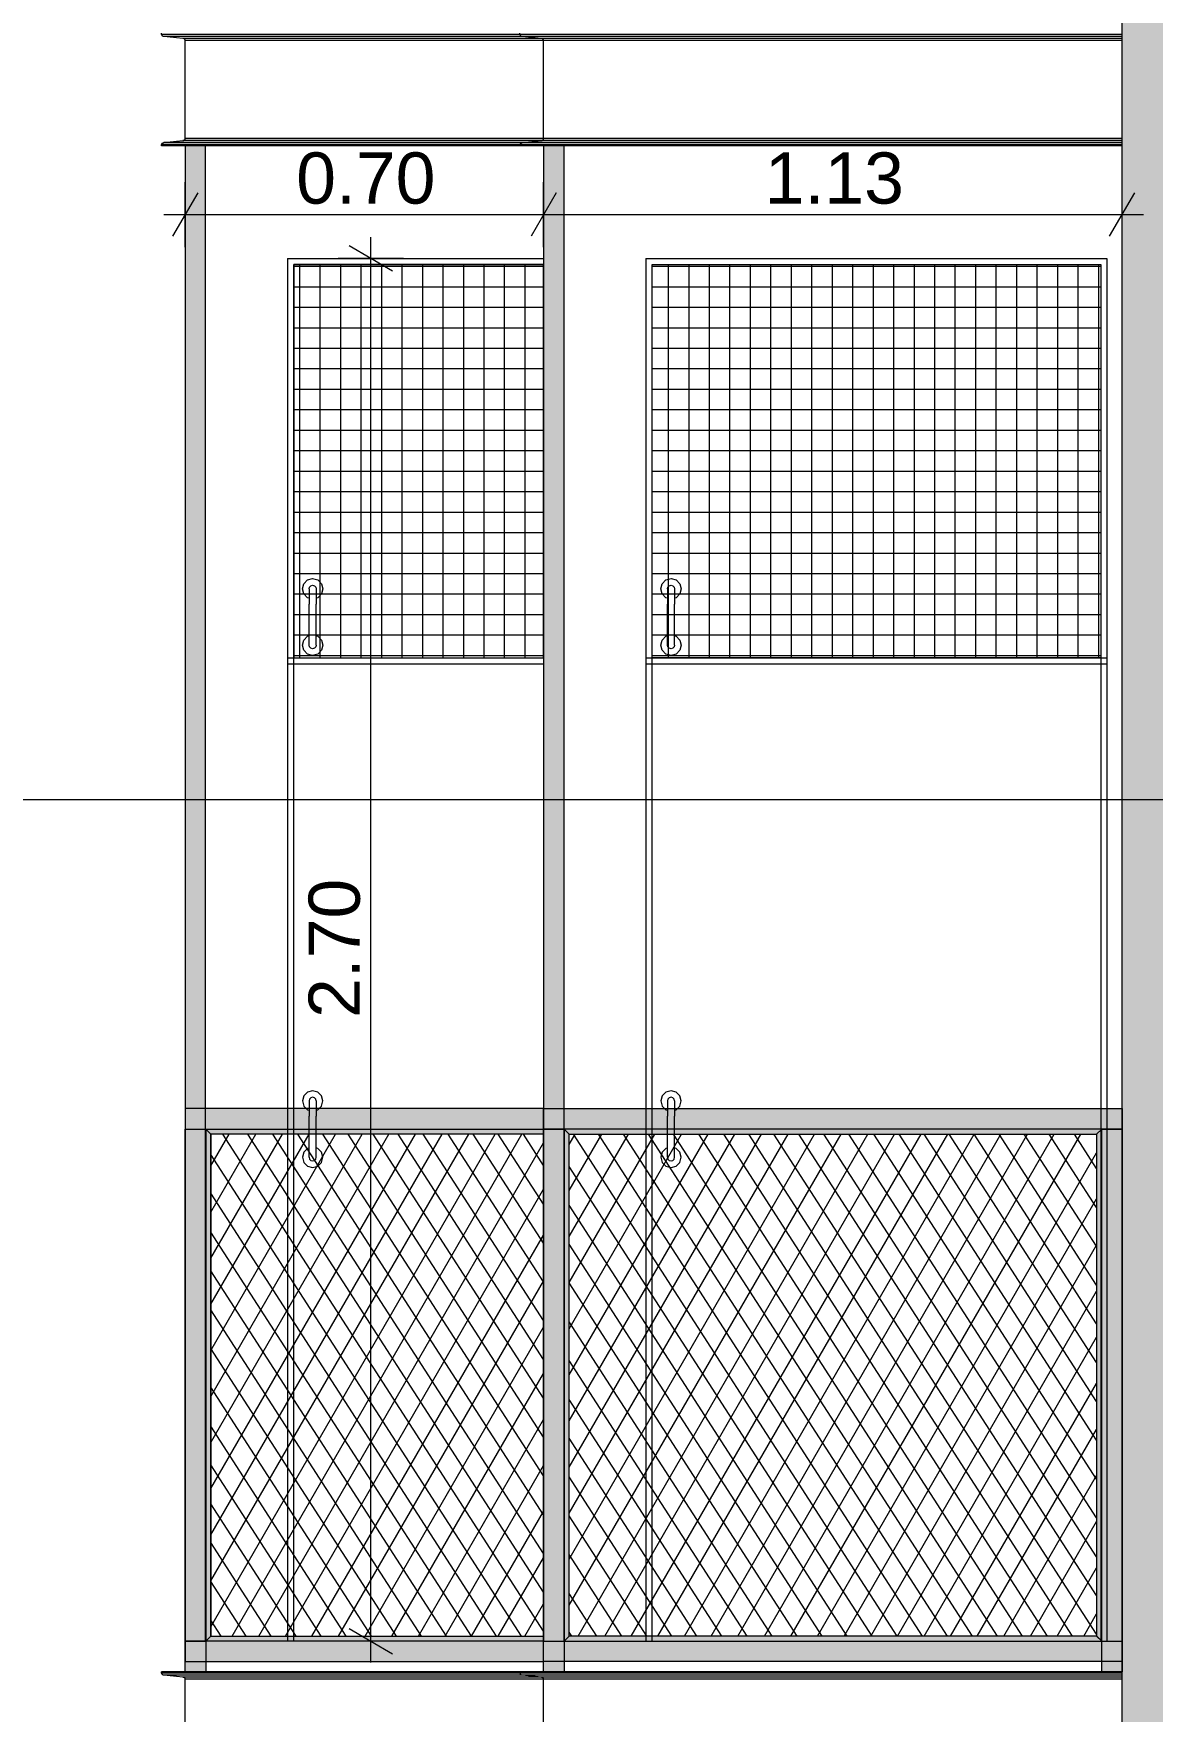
# Model space of a CAD drawing. Header units: millimetres. Extents: x 475616349 to 476941521, y 4620115302 to 4621446928.
# Drawn here: x 476719014 to 476721199, y 4620475904 to 4620479180 of the extents above; entities that cross this region are included whole.
import ezdxf

# ---------------------------------------------------------------- set-up
doc = ezdxf.new("R2010")
doc.units = ezdxf.units.MM
doc.header["$MEASUREMENT"] = 0
for name, color, linetype, lineweight in [('New_2D Drafting - General_Pen_No__250', 7, 'Continuous', 0), ('New_2D Drafting - General_Pen_No__30_Pen_No__9_Pen_No__9_Pen_No__255', 255, 'Continuous', 0), ('New_2D Drafting - General_Pen_No__30_Pen_No__9_Pen_No__9_Pen_No__7', 7, 'Continuous', 0), ('New_2D Drafting - General_Pen_No__4', 7, 'Continuous', 0), ('New_2D Drafting - General_Pen_No__7', 7, 'Continuous', 0), ('New_Structural - Bearing_Pen_No__250', 7, 'Continuous', 0), ('New_zoma_Pen_No__4', 7, 'Continuous', 0), ('New_zoma_Pen_No__7', 7, 'Continuous', 0), ('Structural - Bearing_Pen_No__7', 7, 'Continuous', 0), ('zoma_Pen_No__142', 142, 'Continuous', 0), ('zoma_Pen_No__5_Pen_No__142', 142, 'Continuous', 0)]:
    doc.layers.add(name, color=color, linetype=linetype, lineweight=lineweight)
doc.layers.add('New_2D Drafting - General_Pen_No__254', color=7, linetype='Continuous', lineweight=0, true_color=0xcccccc)
doc.layers.add('New_2D Drafting - General_Pen_No__30_Pen_No__9_Pen_No__9_Pen_No__254', color=7, linetype='Continuous', lineweight=0, true_color=0xcccccc)
for name, color, linetype in [('New_zoma', 7, 'Continuous'), ('zoma', 7, 'Continuous'), ('zoma_Pen_No__5', 7, 'Continuous')]:
    doc.layers.add(name, color=color, linetype=linetype)
doc.styles.add('GENERATED_STYLE_1', font='arial.ttf')
doc.styles.add('GENERATED_STYLE_2', font='arial.ttf')
doc.dimstyles.new('GENERATED_STYLE__1', dxfattribs={"dimtxt": 200, "dimasz": 64.421331, "dimexe": 0.18, "dimexo": 3, "dimgap": 0.09, "dimtad": 1, "dimtih": 1, "dimtoh": 1, "dimlfac": 0.001, "dimzin": 0, "dimdsep": 46, "dimtxsty": 'GENERATED_STYLE_2', "dimblk": 'ARROWHEAD_2', "dimblk1": 'ARROWHEAD_2', "dimblk2": 'ARROWHEAD_2', "dimcen": 0.09, "dimclrd": 142, "dimclre": 142, "dimclrt": 142, "dimadec": 0, "dimazin": 0, "dimtfac": 1, "dimtdec": 4, "dimtmove": 0, "dimatfit": 3, "dimfxl": 1, "dimtolj": 1, "dimtzin": 0, "dimarcsym": 0})
doc.dimstyles.new('GENERATED_STYLE__18', dxfattribs={"dimtxt": 100, "dimasz": 64.421331, "dimexe": 0.18, "dimexo": 3, "dimgap": 0.09, "dimtad": 1, "dimtih": 1, "dimtoh": 1, "dimlfac": 0.001, "dimzin": 0, "dimdsep": 46, "dimtxsty": 'GENERATED_STYLE_1', "dimblk": 'ARROWHEAD_2', "dimblk1": 'ARROWHEAD_2', "dimblk2": 'ARROWHEAD_2', "dimcen": 0.09, "dimclrd": 7, "dimclre": 7, "dimclrt": 7, "dimadec": 0, "dimazin": 0, "dimtfac": 1, "dimtdec": 4, "dimtmove": 0, "dimatfit": 3, "dimfxl": 1, "dimtolj": 1, "dimtzin": 0, "dimarcsym": 0})
doc.dimstyles.new('GENERATED_STYLE__19', dxfattribs={"dimtxt": 100, "dimasz": 64.421331, "dimexe": 0.18, "dimexo": 3, "dimgap": 0.09, "dimtad": 1, "dimlfac": 0.001, "dimzin": 0, "dimdsep": 46, "dimtxsty": 'GENERATED_STYLE_1', "dimblk": 'ARROWHEAD_2', "dimblk1": 'ARROWHEAD_2', "dimblk2": 'ARROWHEAD_2', "dimcen": 0.09, "dimclrd": 7, "dimclre": 7, "dimclrt": 7, "dimadec": 0, "dimazin": 0, "dimtfac": 1, "dimtdec": 4, "dimtmove": 0, "dimatfit": 3, "dimfxl": 1, "dimtolj": 1, "dimtzin": 0, "dimarcsym": 0})
pattern_1 = [(0, (476577134.07, 4620325125.74), (0, 40), []), (90, (476577134.07, 4620325125.74), (-40, 0), [])]
pattern_2 = [(60, (476577134.07, 4620325125.74), (-38.971143, 22.5), []), (122.833095, (476577134.07, 4620325125.74), (36.80608, 18.75), [])]

# ---------------------------------------------------------------- blocks, each defined once
blk = doc.blocks.new('*D248', base_point=(476577134.1, 4620325125.7))
at = {"layer": 'zoma_Pen_No__142', "color": 142, "linetype": 'Continuous', "lineweight": 0, "transparency": 16777216}
for p, q in [((476720510.1, 4620468727.8), (476720510.1, 4620468855)), ((476720910.1, 4620468727.8), (476720910.1, 4620468855)), ((476720534.6, 4620468833.8), (476720485.7, 4620468749)), ((476720934.6, 4620468833.8), (476720885.7, 4620468749)), ((476720468.7, 4620468791.4), (476720510.1, 4620468791.4)), ((476720510.1, 4620468791.4), (476720910.1, 4620468791.4))]:
    blk.add_line(p, q, dxfattribs=at)
at = {"layer": 'zoma_Pen_No__142', "color": 142, "lineweight": 0, "transparency": 16777216, "insert": (476719953.5, 4620468831.4), "char_height": 200, "attachment_point": 7, "style": 'GENERATED_STYLE_2'}
blk.add_mtext('\\A1;{\\pql;\\fArial CYR|b0|i0|c204|p34;0.40}', dxfattribs=at)
blk = doc.blocks.new('ARROWHEAD_2')
at = {"color": 0, "linetype": 'Continuous', "lineweight": 0}
for p, q in [((-0.378, -0.655), (0.378, 0.655)), ((0, 0), (-1, 0))]:
    blk.add_line(p, q, dxfattribs=at)
blk = doc.blocks.new('*D249', base_point=(476577134.1, 4620325125.7))
at = {"layer": 'zoma_Pen_No__142', "color": 142, "linetype": 'Continuous', "lineweight": 0, "transparency": 16777216}
for p, q in [((476720910.1, 4620468727.8), (476720910.1, 4620468855)), ((476727406.6, 4620468727.8), (476727406.6, 4620468855)), ((476720934.6, 4620468833.8), (476720885.7, 4620468749)), ((476727431.1, 4620468833.8), (476727382.1, 4620468749)), ((476720910.1, 4620468791.4), (476727406.6, 4620468791.4))]:
    blk.add_line(p, q, dxfattribs=at)
at = {"layer": 'zoma_Pen_No__142', "color": 142, "lineweight": 0, "transparency": 16777216, "char_height": 200, "attachment_point": 7, "style": 'GENERATED_STYLE_2'}
for s, insert in [('\\A1;{\\pql;\\fArial CYR|b0|i0|c204|p34;6.50}', (476723892.3, 4620468831.4)), ('\\A1;{\\pql;\\fArial CYR|b0|i0|c204|p34;0.40}', (476726850, 4620468831.4))]:
    blk.add_mtext(s, dxfattribs=dict(at, insert=insert))
blk = doc.blocks.new('*D1101', base_point=(476577134.1, 4620325125.7))
at = {"layer": 'New_zoma_Pen_No__4', "color": 7, "linetype": 'Continuous', "lineweight": 0, "transparency": 16777216}
for p, q in [((476722202.7, 4620486040.5), (476722202.7, 4620486081.9)), ((476722266.3, 4620486040.5), (476722139.1, 4620486040.5)), ((476722245.1, 4620486016), (476722160.3, 4620486064.9)), ((476722202.7, 4620472840.9), (476722202.7, 4620486040.5)), ((476722160.3, 4620472865.3), (476722245.1, 4620472816.4)), ((476722266.3, 4620472840.9), (476722139.1, 4620472840.9))]:
    blk.add_line(p, q, dxfattribs=at)
at = {"layer": 'New_zoma_Pen_No__7', "color": 7, "lineweight": 0, "transparency": 16777216, "insert": (476722182.7, 4620479269.7), "char_height": 100, "attachment_point": 7, "rotation": 90, "style": 'GENERATED_STYLE_1'}
blk.add_mtext('\\A1;{\\pql;\\fArial|b0|i0|c0|p34;13.20}', dxfattribs=at)
blk = doc.blocks.new('*D1113', base_point=(476577134.1, 4620325125.7))
at = {"layer": 'New_zoma_Pen_No__4', "color": 7, "linetype": 'Continuous', "lineweight": 0, "transparency": 16777216}
for p, q in [((476724695.2, 4620476916.4), (476724610.4, 4620476965.3)), ((476724652.8, 4620476940.9), (476724652.7, 4620472840.7)), ((476724610.3, 4620472865.2), (476724695, 4620472816.2)), ((476724589.1, 4620472840.7), (476724716.2, 4620472840.7)), ((476724652.7, 4620472840.7), (476724652.6, 4620472799.3))]:
    blk.add_line(p, q, dxfattribs=at)
at = {"layer": 'New_zoma_Pen_No__7', "color": 7, "lineweight": 0, "transparency": 16777216, "insert": (476724632.7, 4620474757.8), "char_height": 100, "attachment_point": 7, "rotation": 89.9977, "style": 'GENERATED_STYLE_1'}
blk.add_mtext('\\A1;{\\pql;\\fArial|b0|i0|c0|p34;4.10}', dxfattribs=at)
blk = doc.blocks.new('*D1120', base_point=(476577134.1, 4620325125.7))
at = {"layer": 'New_zoma_Pen_No__4', "color": 7, "linetype": 'Continuous', "lineweight": 0, "transparency": 16777216}
for p, q in [((476728226.1, 4620478540.7), (476728226, 4620476940.7)), ((476728268.4, 4620476916.2), (476728183.6, 4620476965.2)), ((476728162.4, 4620476940.7), (476728289.6, 4620476940.7)), ((476728226, 4620476940.7), (476728225.8, 4620472840.6)), ((476728183.5, 4620472865), (476728268.2, 4620472816.1)), ((476728162.3, 4620472840.6), (476728289.4, 4620472840.6)), ((476728225.8, 4620472840.6), (476728225.8, 4620472799.1))]:
    blk.add_line(p, q, dxfattribs=at)
at = {"layer": 'New_zoma_Pen_No__7', "color": 7, "lineweight": 0, "transparency": 16777216, "insert": (476728205.9, 4620474757.6), "char_height": 100, "attachment_point": 7, "rotation": 89.9977, "style": 'GENERATED_STYLE_1'}
blk.add_mtext('\\A1;{\\pql;\\fArial|b0|i0|c0|p34;4.10}', dxfattribs=at)
blk = doc.blocks.new('*D1139', base_point=(476577134.1, 4620325125.7))
at = {"layer": 'New_zoma_Pen_No__4', "color": 7, "linetype": 'Continuous', "lineweight": 0, "transparency": 16777216}
for p, q in [((476719715.1, 4620478716.4), (476719630.4, 4620478765.3)), ((476719672.7, 4620478740.9), (476719672.7, 4620478782.3)), ((476719736.3, 4620478740.9), (476719609.2, 4620478740.9)), ((476719672.7, 4620476040.9), (476719672.7, 4620478740.9)), ((476719630.4, 4620476065.3), (476719715.1, 4620476016.4)), ((476719736.3, 4620476040.9), (476719609.2, 4620476040.9)), ((476719672.7, 4620475999.4), (476719672.7, 4620476040.9))]:
    blk.add_line(p, q, dxfattribs=at)
at = {"layer": 'New_zoma_Pen_No__7', "color": 7, "lineweight": 0, "transparency": 16777216, "insert": (476719652.7, 4620477257.8), "char_height": 100, "attachment_point": 7, "rotation": 90, "style": 'GENERATED_STYLE_1'}
blk.add_mtext('\\A1;{\\pql;\\fArial|b0|i0|c0|p34;2.70}', dxfattribs=at)
blk = doc.blocks.new('*D1791', base_point=(476577134.1, 4620325125.7))
at = {"layer": 'New_zoma_Pen_No__4', "color": 7, "linetype": 'Continuous', "lineweight": 0, "transparency": 16777216}
for p, q in [((476719334.7, 4620478869), (476719285.7, 4620478784.3)), ((476719310.2, 4620478763.1), (476719310.2, 4620478890.2)), ((476720034.5, 4620478869), (476719985.6, 4620478784.3)), ((476720010.1, 4620478763.1), (476720010.1, 4620478890.2)), ((476719268.7, 4620478826.6), (476719310.2, 4620478826.6)), ((476719310.2, 4620478826.6), (476720010.1, 4620478826.6))]:
    blk.add_line(p, q, dxfattribs=at)
at = {"layer": 'New_zoma_Pen_No__7', "color": 7, "lineweight": 0, "transparency": 16777216, "insert": (476719527.1, 4620478846.6), "char_height": 100, "attachment_point": 7, "style": 'GENERATED_STYLE_1'}
blk.add_mtext('\\A1;{\\pql;\\fArial|b0|i0|c0|p34;0.70}', dxfattribs=at)
blk = doc.blocks.new('*D1792', base_point=(476577134.1, 4620325125.7))
at = {"layer": 'New_zoma_Pen_No__4', "color": 7, "linetype": 'Continuous', "lineweight": 0, "transparency": 16777216}
for p, q in [((476720034.5, 4620478869), (476719985.6, 4620478784.3)), ((476720010.1, 4620478763.1), (476720010.1, 4620478890.2)), ((476721115.4, 4620478784.3), (476721164.3, 4620478869)), ((476721139.9, 4620478763.1), (476721139.9, 4620478890.2)), ((476720010.1, 4620478826.6), (476721139.9, 4620478826.6)), ((476721139.9, 4620478826.6), (476721181.3, 4620478826.6))]:
    blk.add_line(p, q, dxfattribs=at)
at = {"layer": 'New_zoma_Pen_No__7', "color": 7, "lineweight": 0, "transparency": 16777216, "insert": (476720441.9, 4620478846.6), "char_height": 100, "attachment_point": 7, "style": 'GENERATED_STYLE_1'}
blk.add_mtext('\\A1;{\\pql;\\fArial|b0|i0|c0|p34;1.13}', dxfattribs=at)
blk = doc.blocks.new('*D1793', base_point=(476577134.1, 4620325125.7))
at = {"layer": 'New_zoma_Pen_No__4', "color": 7, "linetype": 'Continuous', "lineweight": 0, "transparency": 16777216}
for p, q in [((476719310.2, 4620482153.2), (476719310.2, 4620482280.4)), ((476720010.1, 4620482153.2), (476720010.1, 4620482280.4)), ((476719334.7, 4620482259.2), (476719285.7, 4620482174.4)), ((476720034.5, 4620482259.2), (476719985.6, 4620482174.4)), ((476719268.7, 4620482216.8), (476719310.2, 4620482216.8)), ((476719310.2, 4620482216.8), (476720010.1, 4620482216.8))]:
    blk.add_line(p, q, dxfattribs=at)
at = {"layer": 'New_zoma_Pen_No__7', "color": 7, "lineweight": 0, "transparency": 16777216, "insert": (476719527.1, 4620482236.8), "char_height": 100, "attachment_point": 7, "style": 'GENERATED_STYLE_1'}
blk.add_mtext('\\A1;{\\pql;\\fArial|b0|i0|c0|p34;0.70}', dxfattribs=at)
blk = doc.blocks.new('*D1794', base_point=(476577134.1, 4620325125.7))
at = {"layer": 'New_zoma_Pen_No__4', "color": 7, "linetype": 'Continuous', "lineweight": 0, "transparency": 16777216}
for p, q in [((476720010.1, 4620482153.2), (476720010.1, 4620482280.4)), ((476721139.9, 4620482153.2), (476721139.9, 4620482280.4)), ((476720034.5, 4620482259.2), (476719985.6, 4620482174.4)), ((476721115.4, 4620482174.4), (476721164.3, 4620482259.2)), ((476720010.1, 4620482216.8), (476721139.9, 4620482216.8)), ((476721139.9, 4620482216.8), (476721181.3, 4620482216.8))]:
    blk.add_line(p, q, dxfattribs=at)
at = {"layer": 'New_zoma_Pen_No__7', "color": 7, "lineweight": 0, "transparency": 16777216, "insert": (476720441.9, 4620482236.8), "char_height": 100, "attachment_point": 7, "style": 'GENERATED_STYLE_1'}
blk.add_mtext('\\A1;{\\pql;\\fArial|b0|i0|c0|p34;1.13}', dxfattribs=at)
blk = doc.blocks.new('*D1795', base_point=(476577134.1, 4620325125.7))
at = {"layer": 'New_zoma_Pen_No__4', "color": 7, "linetype": 'Continuous', "lineweight": 0, "transparency": 16777216}
for p, q in [((476719334.7, 4620485257.5), (476719285.7, 4620485172.7)), ((476719310.2, 4620485151.5), (476719310.2, 4620485278.6)), ((476720034.5, 4620485257.5), (476719985.6, 4620485172.7)), ((476720010.1, 4620485151.5), (476720010.1, 4620485278.6)), ((476719268.7, 4620485215.1), (476719310.2, 4620485215.1)), ((476719310.2, 4620485215.1), (476720010.1, 4620485215.1))]:
    blk.add_line(p, q, dxfattribs=at)
at = {"layer": 'New_zoma_Pen_No__7', "color": 7, "lineweight": 0, "transparency": 16777216, "insert": (476719527.1, 4620485235.1), "char_height": 100, "attachment_point": 7, "style": 'GENERATED_STYLE_1'}
blk.add_mtext('\\A1;{\\pql;\\fArial|b0|i0|c0|p34;0.70}', dxfattribs=at)
blk = doc.blocks.new('*D1796', base_point=(476577134.1, 4620325125.7))
at = {"layer": 'New_zoma_Pen_No__4', "color": 7, "linetype": 'Continuous', "lineweight": 0, "transparency": 16777216}
for p, q in [((476720034.5, 4620485257.5), (476719985.6, 4620485172.7)), ((476720010.1, 4620485151.5), (476720010.1, 4620485278.6)), ((476721115.4, 4620485172.7), (476721164.3, 4620485257.5)), ((476721139.9, 4620485151.5), (476721139.9, 4620485278.6)), ((476720010.1, 4620485215.1), (476721139.9, 4620485215.1)), ((476721139.9, 4620485215.1), (476721181.3, 4620485215.1))]:
    blk.add_line(p, q, dxfattribs=at)
at = {"layer": 'New_zoma_Pen_No__7', "color": 7, "lineweight": 0, "transparency": 16777216, "insert": (476720441.9, 4620485235.1), "char_height": 100, "attachment_point": 7, "style": 'GENERATED_STYLE_1'}
blk.add_mtext('\\A1;{\\pql;\\fArial|b0|i0|c0|p34;1.13}', dxfattribs=at)
blk = doc.blocks.new('Line_70', base_point=(476724412.5, 4620477683.7))
at = {"layer": 'zoma_Pen_No__5_Pen_No__142', "color": 142, "linetype": 'Continuous', "lineweight": 0}
blk.add_line((476724312.5, 4620477683.7), (476707795.8, 4620477683.7), dxfattribs=at)

msp = doc.modelspace()

# ---------------------------------------------------------------- hatches: boundary and pattern name
at = {"layer": 'New_2D Drafting - General_Pen_No__254', "linetype": 'Continuous', "lineweight": 0, "true_color": 0xcccccc}
h = msp.add_hatch(dxfattribs=at)
h.set_pattern_fill('GRID_100X100', color=254, style=0, pattern_type=2)
h.set_pattern_definition(pattern_1)
h.paths.add_polyline_path([(476720009.912, 4620478728.859), (476719522.157, 4620478728.859), (476719522.157, 4620477960.86), (476720009.912, 4620477960.86)])
h = msp.add_hatch(dxfattribs=at)
h.set_pattern_fill('GRID_100X100', color=254, style=0, pattern_type=2)
h.set_pattern_definition(pattern_1)
h.paths.add_polyline_path([(476721098.019, 4620477960.859), (476720222.02, 4620477960.859), (476720222.02, 4620478728.859), (476721098.019, 4620478728.859)])
at = {"layer": 'New_2D Drafting - General_Pen_No__30_Pen_No__9_Pen_No__9_Pen_No__254', "linetype": 'Continuous', "lineweight": 0, "true_color": 0xcccccc}
h = msp.add_hatch(dxfattribs=at)
h.set_pattern_fill('BRICK___RUNNING_BOND', color=254, style=0, pattern_type=2)
h.set_pattern_definition([(0, (476731109.86, 4620481050.07), (0, 66.64), []), (90, (476731109.86, 4620481050.07), (-244.8, 0), [66.64, -66.64]), (90, (476731232.26, 4620481116.7), (-244.8, 0), [66.64, -66.64])])
h.paths.add_polyline_path([(476721139.846, 4620476040.844), (476721139.846, 4620486040.451), (476738280.212, 4620486040.447), (476738280.212, 4620485580.856), (476738280.219, 4620475470.855), (476738209.815, 4620475470.855), (476738209.815, 4620472841.511), (476738205.261, 4620472840.855), (476721139.846, 4620472840.855)])
h.paths.add_polyline_path([(476724810.212, 4620478540.855), (476724810.212, 4620476940.855), (476726410.212, 4620476940.855), (476726410.212, 4620478540.855)], flags=0)
h.paths.add_polyline_path([(476724810.212, 4620480140.855), (476726410.212, 4620480140.855), (476726410.212, 4620481740.855), (476724810.212, 4620481740.855)], flags=0)
h.paths.add_polyline_path([(476726410.212, 4620483340.854), (476726410.212, 4620484940.855), (476724810.212, 4620484940.855), (476724810.212, 4620483340.854)], flags=0)
h.paths.add_polyline_path([(476728410.07, 4620473740.854), (476728410.07, 4620475340.854), (476730010.07, 4620475340.854), (476730010.07, 4620473740.854)], flags=0)
h.paths.add_polyline_path([(476730010.984, 4620480140.855), (476730010.984, 4620481740.855), (476728410.551, 4620481740.855), (476728410.551, 4620480140.855)], flags=0)
h.paths.add_polyline_path([(476728410.551, 4620476940.855), (476730010.984, 4620476940.855), (476730010.984, 4620478540.855), (476728410.551, 4620478540.855)], flags=0)
h.paths.add_polyline_path([(476730010.551, 4620483340.854), (476728410.551, 4620483340.854), (476728410.551, 4620484940.854), (476730010.551, 4620484940.854)], flags=0)
at = {"layer": 'New_2D Drafting - General_Pen_No__30_Pen_No__9_Pen_No__9_Pen_No__255', "linetype": 'Continuous', "lineweight": 0}
for points in [[(476719310.192, 4620478960.86), (476719310.19, 4620476040.859), (476719350.19, 4620476040.859), (476719350.192, 4620478960.86)], [(476720010.055, 4620478960.859), (476720010.054, 4620476040.859), (476720050.054, 4620476040.859), (476720050.055, 4620478960.859)], [(476720009.912, 4620477080.861), (476719310.366, 4620477080.861), (476719310.366, 4620477040.861), (476720009.912, 4620477040.861)], [(476721139.86, 4620477080.861), (476721139.86, 4620477040.861), (476720010.229, 4620477040.861), (476720010.229, 4620477080.861)], [(476719350.373, 4620475980.86), (476719310.366, 4620475980.86), (476719310.366, 4620477040.861), (476719350.373, 4620477040.861)], [(476719350.373, 4620476040.86), (476719360.373, 4620476050.86), (476719360.373, 4620477030.861), (476719350.373, 4620477040.861)], [(476720009.912, 4620477040.861), (476720009.912, 4620477030.861), (476719360.373, 4620477030.861), (476719350.373, 4620477040.861)], [(476720050.236, 4620475980.859), (476720010.229, 4620475980.859), (476720010.229, 4620477040.861), (476720050.236, 4620477040.861)], [(476720050.236, 4620476040.859), (476720060.236, 4620476050.859), (476720060.236, 4620477030.861), (476720050.236, 4620477040.861)], [(476721089.854, 4620477030.861), (476721099.854, 4620477040.861), (476720050.236, 4620477040.861), (476720060.236, 4620477030.861)], [(476721089.854, 4620476050.859), (476721099.854, 4620476040.859), (476721099.854, 4620477040.861), (476721089.854, 4620477030.861)], [(476721139.86, 4620475980.859), (476721099.854, 4620475980.859), (476721099.854, 4620477040.861), (476721139.86, 4620477040.861)], [(476720009.912, 4620476050.86), (476720009.912, 4620476040.86), (476719350.373, 4620476040.86), (476719360.373, 4620476050.86)], [(476721100.223, 4620476040.859), (476721090.223, 4620476050.859), (476720060.236, 4620476050.859), (476720050.236, 4620476040.859)], [(476720009.912, 4620476040.86), (476719310.366, 4620476040.86), (476719310.366, 4620476000.86), (476720009.912, 4620476000.86)], [(476721139.86, 4620476040.859), (476721139.86, 4620476000.859), (476720010.229, 4620476000.859), (476720010.229, 4620476040.859)]]:
    msp.add_hatch(color=255, dxfattribs=at).paths.add_polyline_path(points)
at = {"layer": 'New_2D Drafting - General_Pen_No__7', "linetype": 'Continuous', "lineweight": 0}
h = msp.add_hatch(dxfattribs=at)
h.set_pattern_fill('BATT_INSULATION', style=0, pattern_type=2)
h.set_pattern_definition(pattern_2)
h.paths.add_polyline_path([(476719360.373, 4620477030.861), (476719360.373, 4620476050.86), (476720009.912, 4620476050.86), (476720009.912, 4620477030.861)])
h = msp.add_hatch(dxfattribs=at)
h.set_pattern_fill('BATT_INSULATION', style=0, pattern_type=2)
h.set_pattern_definition(pattern_2)
h.paths.add_polyline_path([(476720060.236, 4620477030.861), (476721089.854, 4620477030.861), (476721089.854, 4620476050.859), (476720060.236, 4620476050.859)])

# ---------------------------------------------------------------- linework, layer by layer
at = {"layer": 'New_2D Drafting - General_Pen_No__250', "color": 7, "linetype": 'Continuous', "lineweight": 0, "flags": 128}
for points in [[(476720009.912, 4620478728.859), (476719522.157, 4620478728.859), (476719522.157, 4620477960.86), (476720009.912, 4620477960.86)], [(476721098.019, 4620477960.859), (476720222.02, 4620477960.859), (476720222.02, 4620478728.859), (476721098.019, 4620478728.859)]]:
    msp.add_lwpolyline(points, close=True, dxfattribs=at)
at = {"layer": 'New_2D Drafting - General_Pen_No__30_Pen_No__9_Pen_No__9_Pen_No__7', "color": 7, "linetype": 'Continuous', "lineweight": 0, "flags": 128}
for points in [[(476721139.846, 4620476040.844), (476721139.846, 4620486040.451), (476738280.212, 4620486040.447), (476738280.212, 4620485580.856), (476738280.219, 4620475470.855), (476738209.815, 4620475470.855), (476738209.815, 4620472841.511), (476738205.261, 4620472840.855), (476721139.846, 4620472840.855)], [(476719310.192, 4620478960.86), (476719310.19, 4620476040.859), (476719350.19, 4620476040.859), (476719350.192, 4620478960.86)], [(476720010.055, 4620478960.859), (476720010.054, 4620476040.859), (476720050.054, 4620476040.859), (476720050.055, 4620478960.859)], [(476720009.912, 4620477080.861), (476719310.366, 4620477080.861), (476719310.366, 4620477040.861), (476720009.912, 4620477040.861)], [(476721139.86, 4620477080.861), (476721139.86, 4620477040.861), (476720010.229, 4620477040.861), (476720010.229, 4620477080.861)], [(476719350.373, 4620475980.86), (476719310.366, 4620475980.86), (476719310.366, 4620477040.861), (476719350.373, 4620477040.861)], [(476719350.373, 4620476040.86), (476719360.373, 4620476050.86), (476719360.373, 4620477030.861), (476719350.373, 4620477040.861)], [(476720009.912, 4620477040.861), (476720009.912, 4620477030.861), (476719360.373, 4620477030.861), (476719350.373, 4620477040.861)], [(476720050.236, 4620475980.859), (476720010.229, 4620475980.859), (476720010.229, 4620477040.861), (476720050.236, 4620477040.861)], [(476720050.236, 4620476040.859), (476720060.236, 4620476050.859), (476720060.236, 4620477030.861), (476720050.236, 4620477040.861)], [(476721089.854, 4620477030.861), (476721099.854, 4620477040.861), (476720050.236, 4620477040.861), (476720060.236, 4620477030.861)], [(476721089.854, 4620476050.859), (476721099.854, 4620476040.859), (476721099.854, 4620477040.861), (476721089.854, 4620477030.861)], [(476721139.86, 4620475980.859), (476721099.854, 4620475980.859), (476721099.854, 4620477040.861), (476721139.86, 4620477040.861)], [(476720009.912, 4620476050.86), (476720009.912, 4620476040.86), (476719350.373, 4620476040.86), (476719360.373, 4620476050.86)], [(476721100.223, 4620476040.859), (476721090.223, 4620476050.859), (476720060.236, 4620476050.859), (476720050.236, 4620476040.859)], [(476720009.912, 4620476040.86), (476719310.366, 4620476040.86), (476719310.366, 4620476000.86), (476720009.912, 4620476000.86)], [(476721139.86, 4620476040.859), (476721139.86, 4620476000.859), (476720010.229, 4620476000.859), (476720010.229, 4620476040.859)]]:
    msp.add_lwpolyline(points, close=True, dxfattribs=at)
at = {"layer": 'New_2D Drafting - General_Pen_No__4', "color": 7, "linetype": 'Continuous', "lineweight": 0, "flags": 128}
for points in [[(476719360.373, 4620477030.861), (476719360.373, 4620476050.86), (476720009.912, 4620476050.86), (476720009.912, 4620477030.861)], [(476720060.236, 4620477030.861), (476721089.854, 4620477030.861), (476721089.854, 4620476050.859), (476720060.236, 4620476050.859)]]:
    msp.add_lwpolyline(points, close=True, dxfattribs=at)
at = {"layer": 'New_Structural - Bearing_Pen_No__250', "color": 7, "linetype": 'Continuous', "lineweight": 0}
for p, q in [((476719510.157, 4620478740.859), (476719510.157, 4620477960.859)), ((476719510.157, 4620478740.859), (476720009.912, 4620478740.859)), ((476720210.02, 4620478740.859), (476720210.02, 4620477960.859)), ((476720210.02, 4620478740.859), (476721110.019, 4620478740.859)), ((476721110.019, 4620478740.859), (476721110.019, 4620477960.859)), ((476719522.157, 4620477960.859), (476719522.157, 4620478728.859)), ((476719522.157, 4620478728.859), (476720009.912, 4620478728.859)), ((476720222.02, 4620477960.859), (476720222.02, 4620478728.859)), ((476720222.02, 4620478728.859), (476721098.019, 4620478728.859)), ((476721098.019, 4620478728.859), (476721098.019, 4620477960.859)), ((476719541.765, 4620478105.859), (476719549.086, 4620478113.18)), ((476719549.086, 4620478113.18), (476719559.086, 4620478115.859)), ((476719559.086, 4620478115.859), (476719569.086, 4620478113.18)), ((476719569.086, 4620478113.18), (476719576.406, 4620478105.859)), ((476720241.629, 4620478105.859), (476720248.949, 4620478113.179)), ((476720248.949, 4620478113.179), (476720258.949, 4620478115.859)), ((476720258.949, 4620478115.859), (476720268.949, 4620478113.179)), ((476720268.949, 4620478113.179), (476720276.27, 4620478105.859)), ((476719539.086, 4620478095.859), (476719541.765, 4620478105.859)), ((476719541.765, 4620478085.859), (476719539.086, 4620478095.859)), ((476719549.086, 4620478078.539), (476719541.765, 4620478085.859)), ((476719552.086, 4620478077.735), (476719549.086, 4620478078.539)), ((476719552.086, 4620478095.859), (476719553.024, 4620478099.359)), ((476719552.086, 4620478095.859), (476719552.086, 4620478091.84)), ((476719552.086, 4620478091.84), (476719552.086, 4620478080.859)), ((476719552.086, 4620478080.859), (476719552.086, 4620478065.859)), ((476719553.024, 4620478099.359), (476719555.586, 4620478101.921)), ((476719555.586, 4620478101.921), (476719559.086, 4620478102.859)), ((476719559.086, 4620478102.859), (476719562.586, 4620478101.921)), ((476719562.586, 4620478101.921), (476719565.148, 4620478099.359)), ((476719565.148, 4620478099.359), (476719566.086, 4620478095.859)), ((476719566.086, 4620478095.859), (476719566.086, 4620478091.84)), ((476719566.086, 4620478091.84), (476719566.086, 4620478080.859)), ((476719566.086, 4620478080.859), (476719566.086, 4620478065.859)), ((476719569.086, 4620478078.539), (476719566.086, 4620478077.735)), ((476719576.406, 4620478085.859), (476719569.086, 4620478078.539)), ((476719576.406, 4620478105.859), (476719579.086, 4620478095.859)), ((476719579.086, 4620478095.859), (476719576.406, 4620478085.859)), ((476720238.949, 4620478095.859), (476720241.629, 4620478105.859)), ((476720241.629, 4620478085.859), (476720238.949, 4620478095.859)), ((476720248.949, 4620478078.538), (476720241.629, 4620478085.859)), ((476720251.949, 4620478077.735), (476720248.949, 4620478078.538)), ((476720251.949, 4620478095.859), (476720252.887, 4620478099.359)), ((476720251.949, 4620478095.859), (476720251.949, 4620478091.84)), ((476720251.949, 4620478091.84), (476720251.949, 4620478080.859)), ((476720251.949, 4620478080.859), (476720251.949, 4620478065.859)), ((476720252.887, 4620478099.359), (476720255.449, 4620478101.921)), ((476720255.449, 4620478101.921), (476720258.949, 4620478102.859)), ((476720258.949, 4620478102.859), (476720262.449, 4620478101.921)), ((476720262.449, 4620478101.921), (476720265.011, 4620478099.359)), ((476720265.011, 4620478099.359), (476720265.949, 4620478095.859)), ((476720265.949, 4620478095.859), (476720265.949, 4620478091.84)), ((476720265.949, 4620478091.84), (476720265.949, 4620478080.859)), ((476720265.949, 4620478080.859), (476720265.949, 4620478065.859)), ((476720268.949, 4620478078.538), (476720265.949, 4620478077.735)), ((476720276.27, 4620478085.859), (476720268.949, 4620478078.538)), ((476720276.27, 4620478105.859), (476720278.949, 4620478095.859)), ((476720278.949, 4620478095.859), (476720276.27, 4620478085.859)), ((476719552.086, 4620478015.859), (476719552.086, 4620478065.859)), ((476719566.086, 4620478015.859), (476719566.086, 4620478065.859)), ((476720251.949, 4620478015.859), (476720251.949, 4620478065.859)), ((476720265.949, 4620478015.859), (476720265.949, 4620478065.859)), ((476719552.086, 4620478000.859), (476719552.086, 4620478015.859)), ((476719566.086, 4620478000.859), (476719566.086, 4620478015.859)), ((476720251.949, 4620478000.859), (476720251.949, 4620478015.859)), ((476720265.949, 4620478000.859), (476720265.949, 4620478015.859)), ((476719539.086, 4620477985.859), (476719541.765, 4620477995.859)), ((476719541.765, 4620477975.859), (476719539.086, 4620477985.859)), ((476719541.765, 4620477995.859), (476719549.086, 4620478003.18)), ((476719549.086, 4620478003.18), (476719552.086, 4620478003.984)), ((476719552.086, 4620477989.879), (476719552.086, 4620478000.859)), ((476719552.086, 4620477985.859), (476719552.086, 4620477989.879)), ((476719553.024, 4620477982.359), (476719552.086, 4620477985.859)), ((476719555.586, 4620477979.797), (476719553.024, 4620477982.359)), ((476719559.086, 4620477978.859), (476719555.586, 4620477979.797)), ((476719562.586, 4620477979.797), (476719559.086, 4620477978.859)), ((476719565.148, 4620477982.359), (476719562.586, 4620477979.797)), ((476719566.086, 4620477985.859), (476719565.148, 4620477982.359)), ((476719566.086, 4620478003.984), (476719569.086, 4620478003.18)), ((476719566.086, 4620477989.879), (476719566.086, 4620478000.859)), ((476719566.086, 4620477985.859), (476719566.086, 4620477989.879)), ((476719569.086, 4620478003.18), (476719576.406, 4620477995.859)), ((476719576.406, 4620477995.859), (476719579.086, 4620477985.859)), ((476719579.086, 4620477985.859), (476719576.406, 4620477975.859)), ((476720238.949, 4620477985.859), (476720241.629, 4620477995.859)), ((476720241.629, 4620477975.859), (476720238.949, 4620477985.859)), ((476720241.629, 4620477995.859), (476720248.949, 4620478003.179)), ((476720248.949, 4620478003.179), (476720251.949, 4620478003.983)), ((476720251.949, 4620477989.878), (476720251.949, 4620478000.859)), ((476720251.949, 4620477985.859), (476720251.949, 4620477989.878)), ((476720252.887, 4620477982.359), (476720251.949, 4620477985.859)), ((476720255.449, 4620477979.797), (476720252.887, 4620477982.359)), ((476720258.949, 4620477978.859), (476720255.449, 4620477979.797)), ((476720262.449, 4620477979.797), (476720258.949, 4620477978.859)), ((476720265.011, 4620477982.359), (476720262.449, 4620477979.797)), ((476720265.949, 4620477985.859), (476720265.011, 4620477982.359)), ((476720265.949, 4620478003.983), (476720268.949, 4620478003.179)), ((476720265.949, 4620477989.878), (476720265.949, 4620478000.859)), ((476720265.949, 4620477985.859), (476720265.949, 4620477989.878)), ((476720268.949, 4620478003.179), (476720276.27, 4620477995.859)), ((476720276.27, 4620477995.859), (476720278.949, 4620477985.859)), ((476720278.949, 4620477985.859), (476720276.27, 4620477975.859)), ((476719510.157, 4620477960.859), (476719510.156, 4620476040.859)), ((476719510.157, 4620477960.859), (476720009.912, 4620477960.859)), ((476720009.912, 4620477948.859), (476719510.157, 4620477948.859)), ((476719522.156, 4620476040.859), (476719522.157, 4620477960.859)), ((476719549.086, 4620477968.539), (476719541.765, 4620477975.859)), ((476719559.086, 4620477965.859), (476719549.086, 4620477968.539)), ((476719569.086, 4620477968.539), (476719559.086, 4620477965.859)), ((476719576.406, 4620477975.859), (476719569.086, 4620477968.539)), ((476720210.02, 4620477960.859), (476720210.019, 4620476040.859)), ((476720210.02, 4620477960.859), (476721110.019, 4620477960.859)), ((476721110.019, 4620477948.859), (476720210.02, 4620477948.859)), ((476720222.019, 4620476040.859), (476720222.02, 4620477960.859)), ((476720248.949, 4620477968.538), (476720241.629, 4620477975.859)), ((476720258.949, 4620477965.859), (476720248.949, 4620477968.538)), ((476720268.949, 4620477968.538), (476720258.949, 4620477965.859)), ((476720276.27, 4620477975.859), (476720268.949, 4620477968.538)), ((476721098.019, 4620477960.859), (476721098.018, 4620476040.859)), ((476721098.019, 4620477960.859), (476721110.019, 4620477960.859)), ((476721110.019, 4620477960.859), (476721110.018, 4620476040.859)), ((476719541.765, 4620477105.859), (476719539.085, 4620477095.859)), ((476719539.085, 4620477095.859), (476719541.765, 4620477085.859)), ((476719549.085, 4620477113.18), (476719541.765, 4620477105.859)), ((476719559.085, 4620477115.859), (476719549.085, 4620477113.18)), ((476719553.023, 4620477099.359), (476719552.085, 4620477095.859)), ((476719552.085, 4620477095.859), (476719552.085, 4620477091.84)), ((476719552.085, 4620477091.84), (476719552.085, 4620477080.859)), ((476719555.585, 4620477101.921), (476719553.023, 4620477099.359)), ((476719559.085, 4620477102.859), (476719555.585, 4620477101.921)), ((476719569.085, 4620477113.18), (476719559.085, 4620477115.859)), ((476719562.585, 4620477101.921), (476719559.085, 4620477102.859)), ((476719565.148, 4620477099.359), (476719562.585, 4620477101.921)), ((476719566.085, 4620477095.859), (476719565.148, 4620477099.359)), ((476719566.085, 4620477095.859), (476719566.085, 4620477091.84)), ((476719566.085, 4620477091.84), (476719566.085, 4620477080.859)), ((476719576.406, 4620477105.859), (476719569.085, 4620477113.18)), ((476719579.085, 4620477095.859), (476719576.406, 4620477105.859)), ((476719576.406, 4620477085.859), (476719579.085, 4620477095.859)), ((476720241.628, 4620477105.859), (476720238.949, 4620477095.859)), ((476720238.949, 4620477095.859), (476720241.628, 4620477085.859)), ((476720248.949, 4620477113.179), (476720241.628, 4620477105.859)), ((476720258.949, 4620477115.859), (476720248.949, 4620477113.179)), ((476720252.887, 4620477099.359), (476720251.949, 4620477095.859)), ((476720251.949, 4620477095.859), (476720251.949, 4620477091.84)), ((476720251.949, 4620477091.84), (476720251.949, 4620477080.859)), ((476720255.449, 4620477101.921), (476720252.887, 4620477099.359)), ((476720258.949, 4620477102.859), (476720255.449, 4620477101.921)), ((476720268.949, 4620477113.179), (476720258.949, 4620477115.859)), ((476720262.449, 4620477101.921), (476720258.949, 4620477102.859)), ((476720265.011, 4620477099.359), (476720262.449, 4620477101.921)), ((476720265.949, 4620477095.859), (476720265.011, 4620477099.359)), ((476720265.949, 4620477095.859), (476720265.949, 4620477091.84)), ((476720265.949, 4620477091.84), (476720265.949, 4620477080.859)), ((476720276.269, 4620477105.859), (476720268.949, 4620477113.179)), ((476720278.949, 4620477095.859), (476720276.269, 4620477105.859)), ((476720276.269, 4620477085.859), (476720278.949, 4620477095.859)), ((476719541.765, 4620477085.859), (476719549.085, 4620477078.539)), ((476719549.085, 4620477078.539), (476719552.085, 4620477077.735)), ((476719552.085, 4620477080.859), (476719552.085, 4620477065.859)), ((476719552.085, 4620477015.859), (476719552.085, 4620477065.859)), ((476719566.085, 4620477080.859), (476719566.085, 4620477065.859)), ((476719566.085, 4620477077.735), (476719569.085, 4620477078.539)), ((476719566.085, 4620477015.859), (476719566.085, 4620477065.859)), ((476719569.085, 4620477078.539), (476719576.406, 4620477085.859)), ((476720241.628, 4620477085.859), (476720248.949, 4620477078.538)), ((476720248.949, 4620477078.538), (476720251.949, 4620477077.735)), ((476720251.949, 4620477080.859), (476720251.949, 4620477065.859)), ((476720251.949, 4620477015.859), (476720251.949, 4620477065.859)), ((476720265.949, 4620477080.859), (476720265.949, 4620477065.859)), ((476720265.949, 4620477077.735), (476720268.949, 4620477078.538)), ((476720265.949, 4620477015.859), (476720265.949, 4620477065.859)), ((476720268.949, 4620477078.538), (476720276.269, 4620477085.859)), ((476719541.765, 4620476995.859), (476719539.085, 4620476985.859)), ((476719549.085, 4620477003.18), (476719541.765, 4620476995.859)), ((476719552.085, 4620477003.984), (476719549.085, 4620477003.18)), ((476719552.085, 4620477000.859), (476719552.085, 4620477015.859)), ((476719552.085, 4620476989.878), (476719552.085, 4620477000.859)), ((476719566.085, 4620477000.859), (476719566.085, 4620477015.859)), ((476719569.085, 4620477003.18), (476719566.085, 4620477003.984)), ((476719566.085, 4620476989.878), (476719566.085, 4620477000.859)), ((476719576.406, 4620476995.859), (476719569.085, 4620477003.18)), ((476719579.085, 4620476985.859), (476719576.406, 4620476995.859)), ((476720241.628, 4620476995.859), (476720238.949, 4620476985.859)), ((476720248.949, 4620477003.179), (476720241.628, 4620476995.859)), ((476720251.949, 4620477003.983), (476720248.949, 4620477003.179)), ((476720251.949, 4620477000.859), (476720251.949, 4620477015.859)), ((476720251.949, 4620476989.878), (476720251.949, 4620477000.859)), ((476720265.949, 4620477000.859), (476720265.949, 4620477015.859)), ((476720268.949, 4620477003.179), (476720265.949, 4620477003.983)), ((476720265.949, 4620476989.878), (476720265.949, 4620477000.859)), ((476720276.269, 4620476995.859), (476720268.949, 4620477003.179)), ((476720278.949, 4620476985.859), (476720276.269, 4620476995.859)), ((476719539.085, 4620476985.859), (476719541.765, 4620476975.859)), ((476719541.765, 4620476975.859), (476719549.085, 4620476968.539)), ((476719549.085, 4620476968.539), (476719559.085, 4620476965.859)), ((476719552.085, 4620476985.859), (476719552.085, 4620476989.878)), ((476719552.085, 4620476985.859), (476719553.023, 4620476982.359)), ((476719553.023, 4620476982.359), (476719555.585, 4620476979.797)), ((476719555.585, 4620476979.797), (476719559.085, 4620476978.859)), ((476719559.085, 4620476978.859), (476719562.585, 4620476979.797)), ((476719559.085, 4620476965.859), (476719569.085, 4620476968.539)), ((476719562.585, 4620476979.797), (476719565.147, 4620476982.359)), ((476719565.147, 4620476982.359), (476719566.085, 4620476985.859)), ((476719566.085, 4620476985.859), (476719566.085, 4620476989.878)), ((476719569.085, 4620476968.539), (476719576.406, 4620476975.859)), ((476719576.406, 4620476975.859), (476719579.085, 4620476985.859)), ((476720238.949, 4620476985.859), (476720241.628, 4620476975.859)), ((476720241.628, 4620476975.859), (476720248.949, 4620476968.538)), ((476720248.949, 4620476968.538), (476720258.949, 4620476965.859)), ((476720251.949, 4620476985.859), (476720251.949, 4620476989.878)), ((476720251.949, 4620476985.859), (476720252.887, 4620476982.359)), ((476720252.887, 4620476982.359), (476720255.449, 4620476979.797)), ((476720255.449, 4620476979.797), (476720258.949, 4620476978.859)), ((476720258.949, 4620476978.859), (476720262.449, 4620476979.797)), ((476720258.949, 4620476965.859), (476720268.949, 4620476968.538)), ((476720262.449, 4620476979.797), (476720265.011, 4620476982.359)), ((476720265.011, 4620476982.359), (476720265.949, 4620476985.859)), ((476720265.949, 4620476985.859), (476720265.949, 4620476989.878)), ((476720268.949, 4620476968.538), (476720276.269, 4620476975.859)), ((476720276.269, 4620476975.859), (476720278.949, 4620476985.859)), ((476720978.15, 4620476040.859), (476720990.15, 4620476040.859))]:
    msp.add_line(p, q, dxfattribs=at)
at = {"layer": 'Structural - Bearing_Pen_No__7', "color": 7, "linetype": 'Continuous', "lineweight": 0}
for p, q in [((476719264.04, 4620479178.364), (476719264.04, 4620479180.859)), ((476719264.44, 4620479176.834), (476719264.04, 4620479178.364)), ((476720009.912, 4620479178.364), (476719264.04, 4620479178.364)), ((476719265.578, 4620479175.536), (476719264.44, 4620479176.834)), ((476719267.281, 4620479174.669), (476719265.578, 4620479175.536)), ((476719268.503, 4620479174.409), (476719267.281, 4620479174.669)), ((476719305.904, 4620479170.419), (476719268.503, 4620479174.409)), ((476720009.912, 4620479174.409), (476719268.503, 4620479174.409)), ((476719307.126, 4620479170.16), (476719305.904, 4620479170.419)), ((476720009.912, 4620479170.419), (476719305.904, 4620479170.419)), ((476719308.829, 4620479169.293), (476719307.126, 4620479170.16)), ((476719309.967, 4620479167.995), (476719308.829, 4620479169.293)), ((476719310.366, 4620479166.464), (476719309.967, 4620479167.995)), ((476719310.366, 4620478975.255), (476719310.366, 4620479166.464)), ((476720009.912, 4620479166.464), (476719310.366, 4620479166.464)), ((476719963.903, 4620479178.364), (476719963.903, 4620479180.859)), ((476719964.303, 4620479176.833), (476719963.903, 4620479178.364)), ((476721139.86, 4620479178.364), (476719963.903, 4620479178.364)), ((476719965.441, 4620479175.536), (476719964.303, 4620479176.833)), ((476719967.144, 4620479174.669), (476719965.441, 4620479175.536)), ((476719968.366, 4620479174.409), (476719967.144, 4620479174.669)), ((476720005.767, 4620479170.419), (476719968.366, 4620479174.409)), ((476721139.86, 4620479174.408), (476719968.366, 4620479174.409)), ((476720006.989, 4620479170.16), (476720005.767, 4620479170.419)), ((476721139.86, 4620479170.419), (476720005.767, 4620479170.419)), ((476720008.692, 4620479169.292), (476720006.989, 4620479170.16)), ((476720009.83, 4620479167.995), (476720008.692, 4620479169.292)), ((476720010.23, 4620479166.464), (476720009.83, 4620479167.995)), ((476720010.229, 4620478975.254), (476720010.23, 4620479166.464)), ((476721139.86, 4620479166.463), (476720010.23, 4620479166.464)), ((476719264.04, 4620478963.355), (476719264.44, 4620478964.886)), ((476719264.04, 4620478960.86), (476719264.04, 4620478963.355)), ((476720009.912, 4620478963.354), (476719264.04, 4620478963.355)), ((476720009.912, 4620478960.859), (476719264.04, 4620478960.86)), ((476719264.44, 4620478964.886), (476719265.577, 4620478966.183)), ((476719265.577, 4620478966.183), (476719267.281, 4620478967.05)), ((476719267.281, 4620478967.05), (476719268.502, 4620478967.31)), ((476719268.502, 4620478967.31), (476719305.904, 4620478971.3)), ((476720009.912, 4620478967.309), (476719268.502, 4620478967.31)), ((476719305.904, 4620478971.3), (476719307.125, 4620478971.559)), ((476720009.912, 4620478971.299), (476719305.904, 4620478971.3)), ((476719307.125, 4620478971.559), (476719308.828, 4620478972.426)), ((476719308.828, 4620478972.426), (476719309.966, 4620478973.724)), ((476719309.966, 4620478973.724), (476719310.366, 4620478975.255)), ((476720009.912, 4620478975.254), (476719310.366, 4620478975.255)), ((476719963.903, 4620478963.354), (476719964.303, 4620478964.885)), ((476719963.903, 4620478960.859), (476719963.903, 4620478963.354)), ((476721139.86, 4620478963.354), (476719963.903, 4620478963.354)), ((476721139.86, 4620478960.859), (476719963.903, 4620478960.859)), ((476719964.303, 4620478964.885), (476719965.441, 4620478966.183)), ((476719965.441, 4620478966.183), (476719967.144, 4620478967.05)), ((476719967.144, 4620478967.05), (476719968.366, 4620478967.31)), ((476719968.366, 4620478967.31), (476720005.767, 4620478971.299)), ((476721139.86, 4620478967.309), (476719968.366, 4620478967.31)), ((476720005.767, 4620478971.299), (476720006.989, 4620478971.559)), ((476721139.86, 4620478971.299), (476720005.767, 4620478971.299)), ((476720006.989, 4620478971.559), (476720008.692, 4620478972.426)), ((476720008.692, 4620478972.426), (476720009.83, 4620478973.724)), ((476720009.83, 4620478973.724), (476720010.229, 4620478975.254)), ((476721139.86, 4620478975.254), (476720010.229, 4620478975.254)), ((476719264.04, 4620475978.364), (476719264.04, 4620475980.859)), ((476720009.912, 4620475980.859), (476719264.04, 4620475980.859)), ((476719264.44, 4620475976.834), (476719264.04, 4620475978.364)), ((476720009.912, 4620475978.364), (476719264.04, 4620475978.364)), ((476719963.903, 4620475978.364), (476719963.903, 4620475980.859)), ((476721139.86, 4620475980.859), (476719963.903, 4620475980.859)), ((476719964.303, 4620475976.833), (476719963.903, 4620475978.364)), ((476721139.86, 4620475978.364), (476719963.903, 4620475978.364)), ((476719265.578, 4620475975.536), (476719264.44, 4620475976.834)), ((476719267.281, 4620475974.669), (476719265.578, 4620475975.536)), ((476719268.503, 4620475974.409), (476719267.281, 4620475974.669)), ((476719305.904, 4620475970.419), (476719268.503, 4620475974.409)), ((476720009.912, 4620475974.409), (476719268.503, 4620475974.409)), ((476719307.126, 4620475970.16), (476719305.904, 4620475970.419)), ((476720009.912, 4620475970.419), (476719305.904, 4620475970.419)), ((476719308.829, 4620475969.293), (476719307.126, 4620475970.16)), ((476719309.967, 4620475967.995), (476719308.829, 4620475969.293)), ((476719310.366, 4620475966.464), (476719309.967, 4620475967.995)), ((476719310.366, 4620475775.255), (476719310.366, 4620475966.464)), ((476720009.912, 4620475966.464), (476719310.366, 4620475966.464)), ((476719965.441, 4620475975.536), (476719964.303, 4620475976.833)), ((476719967.144, 4620475974.669), (476719965.441, 4620475975.536)), ((476719968.366, 4620475974.409), (476719967.144, 4620475974.669)), ((476720005.767, 4620475970.419), (476719968.366, 4620475974.409)), ((476721139.86, 4620475974.408), (476719968.366, 4620475974.409)), ((476720006.989, 4620475970.16), (476720005.767, 4620475970.419)), ((476721139.86, 4620475970.419), (476720005.767, 4620475970.419)), ((476720008.692, 4620475969.292), (476720006.989, 4620475970.16)), ((476720009.83, 4620475967.995), (476720008.692, 4620475969.292)), ((476720010.23, 4620475966.464), (476720009.83, 4620475967.995)), ((476720010.229, 4620475775.254), (476720010.23, 4620475966.464)), ((476721139.86, 4620475966.463), (476720010.23, 4620475966.464))]:
    msp.add_line(p, q, dxfattribs=at)

# ---------------------------------------------------------------- block references
at = {"layer": 'zoma_Pen_No__5', "color": 142, "linetype": 'Continuous', "lineweight": 0}
msp.add_blockref('Line_70', (476724412.527, 4620477683.655), dxfattribs=at)

# ---------------------------------------------------------------- dimensions: what is measured, and where the dimension line sits
at = {"layer": 'New_zoma', "color": 7, "linetype": 'Continuous', "lineweight": 0}
for base, p1, p2, angle, picture, middle, turn in [((476722202.677, 4620486040.451), (476721139.846, 4620472840.855), (476721139.846, 4620486040.451), 90, '*D1101', (476722132.677, 4620479437.682), 90), ((476719672.741, 4620478740.859), (476719672.36, 4620476040.86), (476719510.157, 4620478740.859), 90, '*D1139', (476719602.741, 4620477387.713), 90), ((476728225.845, 4620472840.57), (476724810.212, 4620476940.855), (476721139.846, 4620472840.855), 269.997698, '*D1120', (476728155.928, 4620474887.5), 89.997698), ((476724652.651, 4620472840.713), (476724810.212, 4620476940.855), (476721139.846, 4620472840.855), 269.997698, '*D1113', (476724582.734, 4620474887.643), 89.997698)]:
    dim = msp.add_linear_dim(base=base, p1=p1, p2=p2, angle=angle, dimstyle='GENERATED_STYLE__19', dxfattribs=at)
    dim.commit()
    dim.dimension.update_dxf_attribs({"geometry": picture, "text_midpoint": middle, "dimtype": 160, "text_rotation": turn})
for base, p1, p2, picture, middle in [((476720010.055, 4620485215.068), (476719310.192, 4620478960.86), (476720010.055, 4620478960.859), '*D1795', (476719656.977, 4620485285.068)), ((476721139.86, 4620485215.068), (476720010.055, 4620478960.859), (476721139.86, 4620478971.299), '*D1796', (476720571.811, 4620485285.068)), ((476720010.055, 4620482216.815), (476719310.192, 4620478960.86), (476720010.055, 4620478960.859), '*D1793', (476719656.977, 4620482286.815)), ((476721139.86, 4620482216.815), (476720010.055, 4620478960.859), (476721139.86, 4620478971.299), '*D1794', (476720571.811, 4620482286.815)), ((476720010.055, 4620478826.649), (476719310.192, 4620478960.86), (476720010.055, 4620478960.859), '*D1791', (476719656.977, 4620478896.649)), ((476721139.86, 4620478826.649), (476720010.055, 4620478960.859), (476721139.86, 4620478971.299), '*D1792', (476720571.811, 4620478896.649))]:
    dim = msp.add_linear_dim(base=base, p1=p1, p2=p2, dimstyle='GENERATED_STYLE__18', dxfattribs=at)
    dim.commit()
    dim.dimension.update_dxf_attribs({"geometry": picture, "text_midpoint": middle, "dimtype": 160})
at = {"layer": 'zoma', "color": 142, "linetype": 'Continuous', "lineweight": 0}
for base, p1, p2, picture, middle in [((476720910.143, 4620468791.383), (476720510.143, 4620492949.778), (476720910.143, 4620492949.778), '*D248', (476720213.295, 4620468931.383)), ((476727406.581, 4620468791.383), (476720910.143, 4620492949.778), (476727406.581, 4620468748.852), '*D249', (476724152.069, 4620468931.383))]:
    dim = msp.add_linear_dim(base=base, p1=p1, p2=p2, dimstyle='GENERATED_STYLE__1', dxfattribs=at)
    dim.commit()
    dim.dimension.update_dxf_attribs({"geometry": picture, "text_midpoint": middle, "dimtype": 160})

doc.saveas('drawing.dxf')
